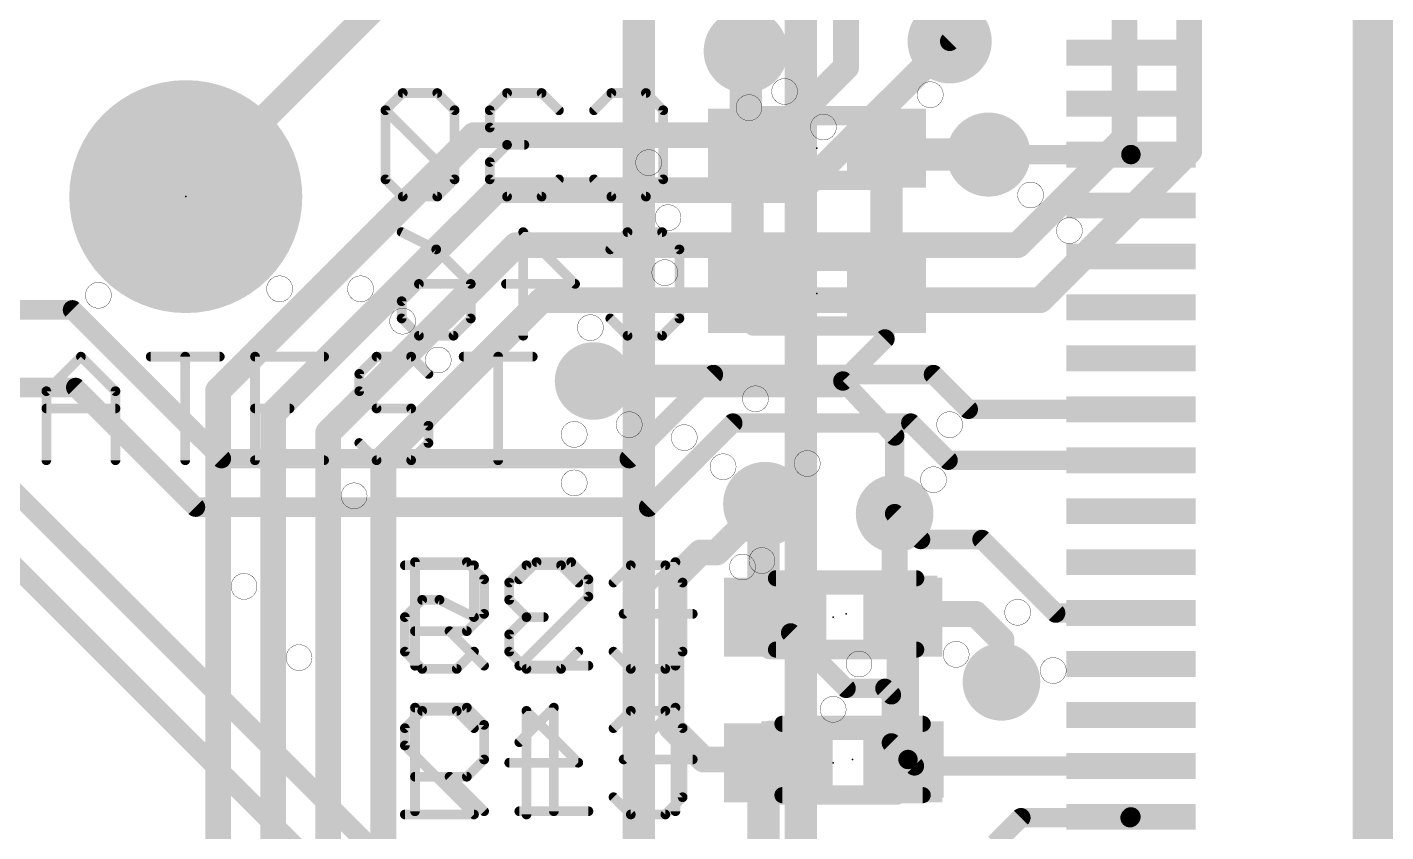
# Model space of a CAD drawing. Extents: x -18 to 144, y -21 to 125.
# Drawn here: x 40.92 to 51.58, y 65.88 to 72.2 of the extents above; entities that cross this region are included whole.
import ezdxf

# ---------------------------------------------------------------- set-up
doc = ezdxf.new("R2010")
doc.units = 0
for name, color, linetype in [('1', 251, 'CONTINUOUS'), ('114', 4, 'CONTINUOUS'), ('15', 251, 'CONTINUOUS'), ('16', 175, 'CONTINUOUS'), ('17', 1, 'CONTINUOUS'), ('18', 82, 'CONTINUOUS'), ('2', 82, 'CONTINUOUS'), ('21', 253, 'CONTINUOUS'), ('22', 251, 'CONTINUOUS'), ('23', 7, 'CONTINUOUS'), ('24', 7, 'CONTINUOUS'), ('25', 253, 'CONTINUOUS'), ('28', 251, 'CONTINUOUS')]:
    doc.layers.add(name, color=color, linetype=linetype)

# ---------------------------------------------------------------- blocks, each defined once
blk = doc.blocks.new('ROUNDP')
at = {"const_width": 0.5}
blk.add_lwpolyline([(0, -0.25, 1), (0, 0.25, 1), (0, -0.25)], format="xyb", dxfattribs=at)
blk = doc.blocks.new('RECT')
blk.add_solid([(-0.5, -0.5), (0.5, -0.5), (-0.5, 0.5), (0.5, 0.5)])
blk = doc.blocks.new('ROUNDV')
at = {"const_width": 0.5}
blk.add_lwpolyline([(0, -0.25, 1), (0, 0.25, 1), (0, -0.25)], format="xyb", dxfattribs=at)

msp = doc.modelspace()

# ---------------------------------------------------------------- linework, layer by layer
at = {"layer": '1'}
for points, const_width in [([(48.1584, 72.0852), (48.4632, 72.39)], 0.1524), ([(48.4632, 71.1962), (49.5806, 71.1962)], 0.1524), ([(49.5806, 71.1962), (49.5808, 71.196)], 0.1524), ([(41.275, 69.977), (38.8112, 69.977)], 0.1524), ([(42.4434, 68.8086), (41.275, 69.977)], 0.1524), ([(46.3042, 69.469), (45.6438, 68.8086)], 0.1524), ([(48.0314, 69.469), (46.3042, 69.469)], 0.1524), ([(48.3044, 69.196), (48.0314, 69.469)], 0.1524), ([(41.3004, 69.3674), (38.4048, 69.3674)], 0.1524), ([(42.2402, 68.4276), (41.3004, 69.3674)], 0.1524), ([(49.5808, 69.196), (48.3044, 69.196)], 0.1524), ([(46.4566, 69.088), (45.7962, 68.4276)], 0.1524), ([(47.8536, 69.088), (46.4566, 69.088)], 0.1524), ([(48.1456, 68.796), (47.8536, 69.088)], 0.1524), ([(45.6438, 68.8086), (42.4434, 68.8086)], 0.1524), ([(40.6146, 68.7578), (44.6278, 64.7446)], 0.1524), ([(49.5808, 68.796), (48.1456, 68.796)], 0.1524), ([(46.3296, 68.072), (46.7106, 68.453)], 0.2032), ([(45.7962, 68.4276), (42.2402, 68.4276)], 0.1524), ([(47.9298, 68.1736), (47.7266, 68.3768)], 0.1524), ([(48.4124, 68.1736), (47.9298, 68.1736)], 0.1524), ([(48.99, 67.596), (48.4124, 68.1736)], 0.1524), ([(40.64, 68.1482), (44.2468, 64.5414)], 0.1524), ([(45.974, 67.8434), (46.2026, 68.072)], 0.2032), ([(46.2026, 68.072), (46.3296, 68.072)], 0.2032), ([(45.974, 66.7004), (45.974, 67.8434)], 0.2032), ([(46.9106, 67.5894), (46.9106, 67.4402)], 0.1524), ([(47.7806, 67.5894), (48.3616, 67.5894)], 0.2032), ([(48.3616, 67.5894), (48.5648, 67.3862)], 0.2032), ([(49.5808, 67.596), (48.99, 67.596)], 0.1524), ([(46.9106, 67.4402), (47.3456, 67.0052)], 0.1524), ([(48.5648, 67.3862), (48.5648, 67.056)], 0.2032), ([(47.3456, 67.0052), (47.6504, 67.0052)], 0.1524), ([(47.6504, 67.0052), (47.7012, 66.9544)], 0.1524), ([(47.7012, 66.9544), (47.7012, 66.5766)], 0.1524), ([(46.228, 66.4464), (45.974, 66.7004)], 0.2032), ([(47.7012, 66.5766), (47.8314, 66.4464)], 0.1524), ([(46.9614, 66.4464), (46.228, 66.4464)], 0.2032), ([(47.8818, 66.396), (47.8314, 66.4464)], 0.1524), ([(49.5808, 66.396), (47.8818, 66.396)], 0.1524), ([(48.514, 65.786), (48.7172, 65.9892)], 0.1524), ([(48.7172, 65.9892), (49.574, 65.9892)], 0.1524), ([(49.574, 65.9892), (49.5808, 65.996)], 0.1524)]:
    msp.add_lwpolyline(points, dxfattribs=dict(at, const_width=const_width))
for points, const_width in [([(48.1315, 72.1121, 1), (48.1853, 72.0583)], 0.0762), ([(48.4632, 71.2343, 1), (48.4632, 71.1581)], 0.0762), ([(49.6075, 71.2231, 1), (49.5537, 71.1693)], 0.0762), ([(49.5539, 71.1691, 1), (49.6077, 71.2229)], 0.0762), ([(49.5806, 71.1581, 1), (49.5806, 71.2343)], 0.0762), ([(41.3019, 70.0039, 1), (41.2481, 69.9501)], 0.0762), ([(41.275, 69.9389, 1), (41.275, 70.0151)], 0.0762), ([(46.3042, 69.5071, 1), (46.3042, 69.4309)], 0.0762), ([(46.3311, 69.4421, 1), (46.2773, 69.4959)], 0.0762), ([(48.0583, 69.4959, 1), (48.0045, 69.4421)], 0.0762), ([(48.0314, 69.4309, 1), (48.0314, 69.5071)], 0.0762), ([(41.3273, 69.3943, 1), (41.2735, 69.3405)], 0.0762), ([(41.3004, 69.3293, 1), (41.3004, 69.4055)], 0.0762), ([(48.3044, 69.2341, 1), (48.3044, 69.1579)], 0.0762), ([(48.2775, 69.1691, 1), (48.3313, 69.2229)], 0.0762), ([(49.5808, 69.1579, 1), (49.5808, 69.2341)], 0.0762), ([(46.4566, 69.1261, 1), (46.4566, 69.0499)], 0.0762), ([(46.4835, 69.0611, 1), (46.4297, 69.1149)], 0.0762), ([(47.8805, 69.1149, 1), (47.8267, 69.0611)], 0.0762), ([(47.8536, 69.0499, 1), (47.8536, 69.1261)], 0.0762), ([(42.4434, 68.8467, 1), (42.4434, 68.7705)], 0.0762), ([(45.6438, 68.7705, 1), (45.6438, 68.8467)], 0.0762), ([(42.4165, 68.7817, 1), (42.4703, 68.8355)], 0.0762), ([(45.6169, 68.8355, 1), (45.6707, 68.7817)], 0.0762), ([(48.1456, 68.8341, 1), (48.1456, 68.7579)], 0.0762), ([(48.1187, 68.7691, 1), (48.1725, 68.8229)], 0.0762), ([(49.5808, 68.7579, 1), (49.5808, 68.8341)], 0.0762), ([(46.7465, 68.4171, 1), (46.6747, 68.4889)], 0.1016), ([(42.2402, 68.4657, 1), (42.2402, 68.3895)], 0.0762), ([(42.2133, 68.4007, 1), (42.2671, 68.4545)], 0.0762), ([(45.7693, 68.4545, 1), (45.8231, 68.4007)], 0.0762), ([(45.7962, 68.3895, 1), (45.7962, 68.4657)], 0.0762), ([(47.7535, 68.4037, 1), (47.6997, 68.3499)], 0.0762), ([(47.9298, 68.2117, 1), (47.9298, 68.1355)], 0.0762), ([(47.9029, 68.1467, 1), (47.9567, 68.2005)], 0.0762), ([(48.4393, 68.2005, 1), (48.3855, 68.1467)], 0.0762), ([(48.4124, 68.1355, 1), (48.4124, 68.2117)], 0.0762), ([(46.2026, 68.1228, 1), (46.2026, 68.0212)], 0.1016), ([(46.2385, 68.0361, 1), (46.1667, 68.1079)], 0.1016), ([(46.2937, 68.1079, 1), (46.3655, 68.0361)], 0.1016), ([(46.3296, 68.0212, 1), (46.3296, 68.1228)], 0.1016), ([(46.0248, 67.8434, 1), (45.9232, 67.8434)], 0.1016), ([(45.9381, 67.8793, 1), (46.0099, 67.8075)], 0.1016), ([(46.9487, 67.5894, 1), (46.8725, 67.5894)], 0.0762), ([(47.7806, 67.6402, 1), (47.7806, 67.5386)], 0.1016), ([(48.3975, 67.6253, 1), (48.3257, 67.5535)], 0.1016), ([(48.3616, 67.5386, 1), (48.3616, 67.6402)], 0.1016), ([(48.99, 67.6341, 1), (48.99, 67.5579)], 0.0762), ([(48.9631, 67.5691, 1), (49.0169, 67.6229)], 0.0762), ([(49.5808, 67.5579, 1), (49.5808, 67.6341)], 0.0762), ([(46.9375, 67.4671, 1), (46.8837, 67.4133)], 0.0762), ([(46.8725, 67.4402, 1), (46.9487, 67.4402)], 0.0762), ([(48.6156, 67.3862, 1), (48.514, 67.3862)], 0.1016), ([(48.5289, 67.3503, 1), (48.6007, 67.4221)], 0.1016), ([(47.3456, 67.0433, 1), (47.3456, 66.9671)], 0.0762), ([(47.3187, 66.9783, 1), (47.3725, 67.0321)], 0.0762), ([(47.6773, 67.0321, 1), (47.6235, 66.9783)], 0.0762), ([(47.6504, 66.9671, 1), (47.6504, 67.0433)], 0.0762), ([(48.514, 67.056, 1), (48.6156, 67.056)], 0.1016), ([(47.7393, 66.9544, 1), (47.6631, 66.9544)], 0.0762), ([(47.6743, 66.9275, 1), (47.7281, 66.9813)], 0.0762), ([(46.0099, 66.7363, 1), (45.9381, 66.6645)], 0.1016), ([(45.9232, 66.7004, 1), (46.0248, 66.7004)], 0.1016), ([(47.7281, 66.6035, 1), (47.6743, 66.5497)], 0.0762), ([(46.228, 66.4972, 1), (46.228, 66.3956)], 0.1016), ([(46.1921, 66.4105, 1), (46.2639, 66.4823)], 0.1016), ([(46.9614, 66.3956, 1), (46.9614, 66.4972)], 0.1016), ([(47.6631, 66.5766, 1), (47.7393, 66.5766)], 0.0762), ([(47.8583, 66.4733, 1), (47.8045, 66.4195)], 0.0762), ([(47.8045, 66.4195, 1), (47.8583, 66.4733)], 0.0762), ([(47.8818, 66.4341, 1), (47.8818, 66.3579)], 0.0762), ([(47.8549, 66.3691, 1), (47.9087, 66.4229)], 0.0762), ([(49.5808, 66.3579, 1), (49.5808, 66.4341)], 0.0762), ([(48.7172, 66.0273, 1), (48.7172, 65.9511)], 0.0762), ([(48.7441, 65.9623, 1), (48.6903, 66.0161)], 0.0762), ([(49.5471, 66.0161, 1), (49.6009, 65.9623)], 0.0762), ([(49.6077, 65.9691, 1), (49.5539, 66.0229)], 0.0762), ([(49.574, 65.9511, 1), (49.574, 66.0273)], 0.0762)]:
    msp.add_lwpolyline(points, format="xyb", dxfattribs=dict(at, const_width=const_width))
at = {"layer": '114', "const_width": 0.0025}
for points in [[(46.863, 71.5899, 1), (46.863, 71.7931, 1), (46.863, 71.5899)], [(48.006, 71.5645, 1), (48.006, 71.7677, 1), (48.006, 71.5645)], [(46.5836, 71.4629, 1), (46.5836, 71.6661, 1), (46.5836, 71.4629)], [(47.1678, 71.3105, 1), (47.1678, 71.5137, 1), (47.1678, 71.3105)], [(45.7962, 71.0311, 1), (45.7962, 71.2343, 1), (45.7962, 71.0311)], [(48.7934, 70.7771, 1), (48.7934, 70.9803, 1), (48.7934, 70.7771)], [(45.9486, 70.5993, 1), (45.9486, 70.8025, 1), (45.9486, 70.5993)], [(49.0982, 70.4977, 1), (49.0982, 70.7009, 1), (49.0982, 70.4977)], [(45.9232, 70.1675, 1), (45.9232, 70.3707, 1), (45.9232, 70.1675)], [(41.4782, 69.9897, 1), (41.4782, 70.1929, 1), (41.4782, 69.9897)], [(42.9006, 70.0405, 1), (42.9006, 70.2437, 1), (42.9006, 70.0405)], [(43.5356, 70.0405, 1), (43.5356, 70.2437, 1), (43.5356, 70.0405)], [(43.8658, 69.7865, 1), (43.8658, 69.9897, 1), (43.8658, 69.7865)], [(45.339, 69.7357, 1), (45.339, 69.9389, 1), (45.339, 69.7357)], [(44.1452, 69.4817, 1), (44.1452, 69.6849, 1), (44.1452, 69.4817)], [(46.6344, 69.1769, 1), (46.6344, 69.3801, 1), (46.6344, 69.1769)], [(45.212, 68.8975, 1), (45.212, 69.1007, 1), (45.212, 68.8975)], [(45.6438, 68.9737, 1), (45.6438, 69.1769, 1), (45.6438, 68.9737)], [(48.1584, 68.9737, 1), (48.1584, 69.1769, 1), (48.1584, 68.9737)], [(46.0756, 68.8721, 1), (46.0756, 69.0753, 1), (46.0756, 68.8721)], [(46.3804, 68.6435, 1), (46.3804, 68.8467, 1), (46.3804, 68.6435)], [(47.0408, 68.6689, 1), (47.0408, 68.8721, 1), (47.0408, 68.6689)], [(45.212, 68.5165, 1), (45.212, 68.7197, 1), (45.212, 68.5165)], [(48.0314, 68.5419, 1), (48.0314, 68.7451, 1), (48.0314, 68.5419)], [(43.4848, 68.4149, 1), (43.4848, 68.6181, 1), (43.4848, 68.4149)], [(46.5328, 67.8561, 1), (46.5328, 68.0593, 1), (46.5328, 67.8561)], [(46.6852, 67.9069, 1), (46.6852, 68.1101, 1), (46.6852, 67.9069)], [(42.6212, 67.7037, 1), (42.6212, 67.9069, 1), (42.6212, 67.7037)], [(48.6918, 67.5005, 1), (48.6918, 67.7037, 1), (48.6918, 67.5005)], [(43.053, 67.1449, 1), (43.053, 67.3481, 1), (43.053, 67.1449)], [(47.4472, 67.0941, 1), (47.4472, 67.2973, 1), (47.4472, 67.0941)], [(48.2092, 67.1703, 1), (48.2092, 67.3735, 1), (48.2092, 67.1703)], [(48.9712, 67.0433, 1), (48.9712, 67.2465, 1), (48.9712, 67.0433)], [(47.244, 66.7385, 1), (47.244, 66.9417, 1), (47.244, 66.7385)]]:
    msp.add_lwpolyline(points, format="xyb", dxfattribs=at)
at = {"layer": '15', "const_width": 0.254}
for points in [[(45.72, 78.994), (45.72, 59.69)], [(46.99, 60.96), (46.99, 76.962)]]:
    msp.add_lwpolyline(points, dxfattribs=at)
at = {"layer": '16'}
for points, const_width in [([(46.5582, 71.3867), (46.5582, 72.009)], 0.254), ([(46.5709, 71.247), (46.5582, 71.3867)], 0.254), ([(46.5709, 70.104), (46.5709, 71.247)], 0.254), ([(47.6631, 71.247), (47.6631, 71.2089)], 0.254), ([(47.6631, 71.247), (47.6631, 70.104)], 0.254), ([(47.6631, 71.2089), (47.7012, 71.1962)], 0.254), ([(47.7012, 71.1962), (48.4632, 71.1962)], 0.254), ([(47.6631, 70.104), (47.6504, 70.104)], 0.254), ([(47.6504, 70.104), (47.6504, 69.7484)], 0.1524), ([(47.6504, 69.7484), (47.3202, 69.4182)], 0.1524), ([(47.3202, 69.4182), (45.3644, 69.4182)], 0.254), ([(47.7266, 68.9864), (47.3202, 69.4182)], 0.1524), ([(47.7266, 68.3768), (47.7266, 68.9864)], 0.1524), ([(46.6979, 68.4403), (46.7106, 68.453)], 0.254), ([(46.6979, 67.564), (46.6979, 68.4403)], 0.254), ([(47.7266, 67.5767), (47.7266, 68.3768)], 0.2032), ([(47.7901, 67.564), (47.7266, 67.5767)], 0.2032), ([(47.7901, 66.421), (47.7901, 67.564)], 0.254), ([(46.6979, 66.421), (46.6979, 64.77)], 0.254), ([(46.6979, 66.421), (46.6979, 63.627)], 0.254)]:
    msp.add_lwpolyline(points, dxfattribs=dict(at, const_width=const_width))
for points, const_width in [([(46.6217, 72.009, 1), (46.4947, 72.009)], 0.127), ([(46.6214, 71.3924, 1), (46.495, 71.381)], 0.127), ([(46.4947, 71.3867, 1), (46.6217, 71.3867)], 0.127), ([(46.6344, 71.247, 1), (46.5074, 71.247)], 0.127), ([(47.7266, 71.247, 1), (47.5996, 71.247)], 0.127), ([(47.7266, 71.247, 1), (47.5996, 71.247)], 0.127), ([(47.6832, 71.2691, 1), (47.643, 71.1487)], 0.127), ([(46.5077, 71.2413, 1), (46.6341, 71.2527)], 0.127), ([(47.5996, 71.2089, 1), (47.7266, 71.2089)], 0.127), ([(47.7012, 71.2597, 1), (47.7012, 71.1327)], 0.127), ([(47.6811, 71.136, 1), (47.7213, 71.2564)], 0.127), ([(48.4632, 71.1327, 1), (48.4632, 71.2597)], 0.127), ([(46.5074, 70.104, 1), (46.6344, 70.104)], 0.127), ([(47.6504, 70.1675, 1), (47.6504, 70.0405)], 0.127), ([(47.5996, 70.104, 1), (47.7266, 70.104)], 0.127), ([(47.6885, 70.104, 1), (47.6123, 70.104)], 0.0762), ([(47.6631, 70.0405, 1), (47.6631, 70.1675)], 0.127), ([(47.6123, 69.7484, 1), (47.6885, 69.7484)], 0.0762), ([(47.6773, 69.7215, 1), (47.6235, 69.7753)], 0.0762), ([(45.3644, 69.4817, 1), (45.3644, 69.3547)], 0.127), ([(47.3202, 69.3547, 1), (47.3202, 69.4817)], 0.127), ([(47.3479, 69.4443, 1), (47.2925, 69.3921)], 0.0762), ([(47.2933, 69.4451, 1), (47.3471, 69.3913)], 0.0762), ([(47.7647, 68.9864, 1), (47.6885, 68.9864)], 0.0762), ([(47.6989, 68.9603, 1), (47.7543, 69.0125)], 0.0762), ([(46.7614, 68.4403, 1), (46.6344, 68.4403)], 0.127), ([(46.7555, 68.4081, 1), (46.6657, 68.4979)], 0.127), ([(46.653, 68.4852, 1), (46.7428, 68.3954)], 0.127), ([(47.7774, 68.3768, 1), (47.6758, 68.3768)], 0.1016), ([(47.6885, 68.3768, 1), (47.7647, 68.3768)], 0.0762), ([(46.6344, 67.564, 1), (46.7614, 67.564)], 0.127), ([(47.7366, 67.6265, 1), (47.7166, 67.5269)], 0.1016), ([(47.6758, 67.5767, 1), (47.7774, 67.5767)], 0.1016), ([(47.8536, 67.564, 1), (47.7266, 67.564)], 0.127), ([(47.7801, 67.5142, 1), (47.8001, 67.6138)], 0.1016), ([(46.7614, 66.421, 1), (46.6344, 66.421)], 0.127), ([(46.7614, 66.421, 1), (46.6344, 66.421)], 0.127), ([(47.7266, 66.421, 1), (47.8536, 66.421)], 0.127)]:
    msp.add_lwpolyline(points, format="xyb", dxfattribs=dict(at, const_width=const_width))
at = {"layer": '2', "const_width": 0.2032}
for points in [[(49.53, 71.3232), (49.53, 74.5744)], [(50.038, 71.2216), (50.038, 74.3712)], [(42.164, 70.866), (43.942, 72.644)], [(47.3456, 71.882), (47.3456, 72.6694)], [(48.1584, 72.0852), (46.99, 70.9168)], [(46.8122, 71.3486), (47.3456, 71.882)], [(42.418, 69.342), (44.4246, 71.3486)], [(44.4246, 71.3486), (46.8122, 71.3486)], [(48.6918, 70.485), (49.53, 71.3232)], [(48.8696, 70.0532), (50.038, 71.2216)], [(42.8498, 69.1642), (44.6024, 70.9168)], [(44.6024, 70.9168), (46.99, 70.9168)], [(43.2816, 69.0118), (44.7548, 70.485)], [(44.7548, 70.485), (48.6918, 70.485)], [(43.7134, 68.8086), (44.958, 70.0532)], [(44.958, 70.0532), (48.8696, 70.0532)], [(42.418, 58.42), (42.418, 69.342)], [(42.8498, 58.1914), (42.8498, 69.1642)], [(43.2816, 57.9374), (43.2816, 69.0118)], [(43.7134, 68.8086), (43.7134, 57.658)]]:
    msp.add_lwpolyline(points, dxfattribs=at)
at = {"layer": '2', "const_width": 0.1016}
for points in [[(48.1943, 72.0493, 1), (48.1225, 72.1211)], [(47.3815, 71.8461, 1), (47.3097, 71.9179)], [(47.2948, 71.882, 1), (47.3964, 71.882)], [(44.4246, 71.3994, 1), (44.4246, 71.2978)], [(44.4605, 71.3127, 1), (44.3887, 71.3845)], [(46.7763, 71.3845, 1), (46.8481, 71.3127)], [(46.8122, 71.2978, 1), (46.8122, 71.3994)], [(49.4792, 71.3232, 1), (49.5808, 71.3232)], [(49.5659, 71.2873, 1), (49.4941, 71.3591)], [(49.9872, 71.2216, 1), (50.0888, 71.2216)], [(50.0739, 71.1857, 1), (50.0021, 71.2575)], [(44.6024, 70.9676, 1), (44.6024, 70.866)], [(44.6383, 70.8809, 1), (44.5665, 70.9527)], [(46.99, 70.866, 1), (46.99, 70.9676)], [(42.1281, 70.9019, 1), (42.1999, 70.8301)], [(46.9541, 70.9527, 1), (47.0259, 70.8809)], [(44.7548, 70.5358, 1), (44.7548, 70.4342)], [(44.7907, 70.4491, 1), (44.7189, 70.5209)], [(48.6918, 70.4342, 1), (48.6918, 70.5358)], [(48.6559, 70.5209, 1), (48.7277, 70.4491)], [(44.958, 70.104, 1), (44.958, 70.0024)], [(44.9939, 70.0173, 1), (44.9221, 70.0891)], [(48.8696, 70.0024, 1), (48.8696, 70.104)], [(48.8337, 70.0891, 1), (48.9055, 70.0173)], [(42.4688, 69.342, 1), (42.3672, 69.342)], [(42.3821, 69.3779, 1), (42.4539, 69.3061)], [(42.9006, 69.1642, 1), (42.799, 69.1642)], [(42.8139, 69.2001, 1), (42.8857, 69.1283)], [(43.3324, 69.0118, 1), (43.2308, 69.0118)], [(43.2457, 69.0477, 1), (43.3175, 68.9759)], [(43.7642, 68.8086, 1), (43.6626, 68.8086)], [(43.6775, 68.8445, 1), (43.7493, 68.7727)]]:
    msp.add_lwpolyline(points, format="xyb", dxfattribs=at)
at = {"layer": '21'}
for points, const_width in [([(41.0701, 69.3382), (41.3412, 69.6094)], 0.0762), ([(41.3412, 69.6094), (41.6124, 69.3382)], 0.0762), ([(41.8886, 69.6094), (42.431, 69.6094)], 0.0762), ([(42.1598, 68.7959), (42.1598, 69.6094)], 0.0762), ([(43.2495, 69.6094), (42.7072, 69.6094)], 0.0762), ([(42.7072, 69.6094), (42.7072, 68.7959)], 0.0762), ([(43.6614, 69.6094), (43.5258, 69.4738)], 0.0762), ([(43.9325, 69.6094), (43.6614, 69.6094)], 0.0762), ([(44.0681, 69.4738), (43.9325, 69.6094)], 0.0762), ([(44.3444, 69.6094), (44.8867, 69.6094)], 0.0762), ([(44.6155, 68.7959), (44.6155, 69.6094)], 0.0762), ([(43.5258, 69.4738), (43.5258, 69.3382)], 0.0762), ([(41.0701, 68.7959), (41.0701, 69.3382)], 0.0762), ([(41.6124, 69.3382), (41.6124, 68.7959)], 0.0762), ([(43.5258, 69.3382), (43.6614, 69.2026)], 0.0762), ([(41.0701, 69.2026), (41.6124, 69.2026)], 0.0762), ([(42.7072, 69.2026), (42.9784, 69.2026)], 0.0762), ([(43.6614, 69.2026), (43.9325, 69.2026)], 0.0762), ([(43.9325, 69.2026), (44.0681, 69.0671)], 0.0762), ([(44.0681, 69.0671), (44.0681, 68.9315)], 0.0762), ([(43.6614, 68.7959), (43.5258, 68.9315)], 0.0762), ([(44.0681, 68.9315), (43.9325, 68.7959)], 0.0762), ([(42.7072, 68.7959), (43.2495, 68.7959)], 0.0762), ([(43.9325, 68.7959), (43.6614, 68.7959)], 0.0762), ([(46.7956, 67.8694), (47.8956, 67.8694)], 0.127), ([(46.7956, 67.3094), (47.8956, 67.3094)], 0.127), ([(46.8464, 66.7264), (47.9464, 66.7264)], 0.127), ([(46.8464, 66.1664), (47.9464, 66.1664)], 0.127)]:
    msp.add_lwpolyline(points, dxfattribs=dict(at, const_width=const_width))
for points, const_width in [([(41.3547, 69.6229, 1), (41.3277, 69.5959)], 0.0381), ([(41.3547, 69.5959, 1), (41.3277, 69.6229)], 0.0381), ([(41.8886, 69.6284, 1), (41.8886, 69.5903)], 0.0381), ([(42.1788, 69.6094, 1), (42.1407, 69.6094)], 0.0381), ([(42.431, 69.5903, 1), (42.431, 69.6284)], 0.0381), ([(42.7072, 69.6284, 1), (42.7072, 69.5903)], 0.0381), ([(42.7263, 69.6094, 1), (42.6882, 69.6094)], 0.0381), ([(43.2495, 69.5903, 1), (43.2495, 69.6284)], 0.0381), ([(43.6614, 69.6284, 1), (43.6614, 69.5903)], 0.0381), ([(43.6748, 69.5959, 1), (43.6479, 69.6229)], 0.0381), ([(43.946, 69.6229, 1), (43.9191, 69.5959)], 0.0381), ([(43.9325, 69.5903, 1), (43.9325, 69.6284)], 0.0381), ([(44.3444, 69.6284, 1), (44.3444, 69.5903)], 0.0381), ([(44.6346, 69.6094, 1), (44.5965, 69.6094)], 0.0381), ([(44.8867, 69.5903, 1), (44.8867, 69.6284)], 0.0381), ([(43.5448, 69.4738, 1), (43.5067, 69.4738)], 0.0381), ([(43.5123, 69.4873, 1), (43.5393, 69.4603)], 0.0381), ([(44.0546, 69.4603, 1), (44.0816, 69.4873)], 0.0381), ([(41.0891, 69.3382, 1), (41.051, 69.3382)], 0.0381), ([(41.0566, 69.3517, 1), (41.0835, 69.3248)], 0.0381), ([(41.6314, 69.3382, 1), (41.5933, 69.3382)], 0.0381), ([(41.5989, 69.3248, 1), (41.6259, 69.3517)], 0.0381), ([(43.5393, 69.3517, 1), (43.5123, 69.3248)], 0.0381), ([(43.5067, 69.3382, 1), (43.5448, 69.3382)], 0.0381), ([(41.0701, 69.2217, 1), (41.0701, 69.1836)], 0.0381), ([(41.6124, 69.1836, 1), (41.6124, 69.2217)], 0.0381), ([(42.7072, 69.2217, 1), (42.7072, 69.1836)], 0.0381), ([(42.9784, 69.1836, 1), (42.9784, 69.2217)], 0.0381), ([(43.6614, 69.2217, 1), (43.6614, 69.1836)], 0.0381), ([(43.6479, 69.1892, 1), (43.6748, 69.2161)], 0.0381), ([(43.946, 69.2161, 1), (43.9191, 69.1892)], 0.0381), ([(43.9325, 69.1836, 1), (43.9325, 69.2217)], 0.0381), ([(44.0872, 69.0671, 1), (44.0491, 69.0671)], 0.0381), ([(44.0546, 69.0536, 1), (44.0816, 69.0805)], 0.0381), ([(43.5393, 68.945, 1), (43.5123, 68.918)], 0.0381), ([(44.0491, 68.9315, 1), (44.0872, 68.9315)], 0.0381), ([(44.0816, 68.918, 1), (44.0546, 68.945)], 0.0381), ([(41.051, 68.7959, 1), (41.0891, 68.7959)], 0.0381), ([(41.5933, 68.7959, 1), (41.6314, 68.7959)], 0.0381), ([(42.1407, 68.7959, 1), (42.1788, 68.7959)], 0.0381), ([(42.7072, 68.8149, 1), (42.7072, 68.7769)], 0.0381), ([(42.6882, 68.7959, 1), (42.7263, 68.7959)], 0.0381), ([(43.2495, 68.7769, 1), (43.2495, 68.8149)], 0.0381), ([(43.6614, 68.8149, 1), (43.6614, 68.7769)], 0.0381), ([(43.6479, 68.7824, 1), (43.6748, 68.8094)], 0.0381), ([(43.9191, 68.8094, 1), (43.946, 68.7824)], 0.0381), ([(43.9325, 68.7769, 1), (43.9325, 68.8149)], 0.0381), ([(44.5965, 68.7959, 1), (44.6346, 68.7959)], 0.0381), ([(46.7956, 67.9012, 1), (46.7956, 67.8376)], 0.0635), ([(47.8956, 67.8376, 1), (47.8956, 67.9012)], 0.0635), ([(46.7956, 67.3411, 1), (46.7956, 67.2776)], 0.0635), ([(47.8956, 67.2776, 1), (47.8956, 67.3411)], 0.0635), ([(46.8464, 66.7582, 1), (46.8464, 66.6946)], 0.0635), ([(47.9464, 66.6946, 1), (47.9464, 66.7582)], 0.0635), ([(46.8464, 66.1982, 1), (46.8464, 66.1347)], 0.0635), ([(47.9464, 66.1347, 1), (47.9464, 66.1982)], 0.0635)]:
    msp.add_lwpolyline(points, format="xyb", dxfattribs=dict(at, const_width=const_width))
at = {"layer": '22', "const_width": 0.1524}
for points in [[(46.617, 71.501), (47.617, 71.501)], [(47.617, 70.993), (46.617, 70.993)], [(46.617, 70.358), (47.617, 70.358)], [(47.617, 69.85), (46.617, 69.85)], [(46.744, 67.818), (47.744, 67.818)], [(47.744, 67.31), (46.744, 67.31)], [(46.744, 66.675), (47.744, 66.675)], [(47.744, 66.167), (46.744, 66.167)]]:
    msp.add_lwpolyline(points, dxfattribs=at)
at = {"layer": '22', "const_width": 0.0762}
for points in [[(46.617, 71.5391, 1), (46.617, 71.4629)], [(47.617, 71.4629, 1), (47.617, 71.5391)], [(46.617, 71.0311, 1), (46.617, 70.9549)], [(47.617, 70.9549, 1), (47.617, 71.0311)], [(46.617, 70.3961, 1), (46.617, 70.3199)], [(47.617, 70.3199, 1), (47.617, 70.3961)], [(46.617, 69.8881, 1), (46.617, 69.8119)], [(47.617, 69.8119, 1), (47.617, 69.8881)], [(46.744, 67.8561, 1), (46.744, 67.7799)], [(47.744, 67.7799, 1), (47.744, 67.8561)], [(46.744, 67.3481, 1), (46.744, 67.2719)], [(47.744, 67.2719, 1), (47.744, 67.3481)], [(46.744, 66.7131, 1), (46.744, 66.6369)], [(47.744, 66.6369, 1), (47.744, 66.7131)], [(46.744, 66.2051, 1), (46.744, 66.1289)], [(47.744, 66.1289, 1), (47.744, 66.2051)]]:
    msp.add_lwpolyline(points, format="xyb", dxfattribs=at)
at = {"layer": '23'}
for p in [(42.164, 70.866), (47.3456, 67.5894), (47.3964, 66.4464)]:
    msp.add_point(p, dxfattribs=at)
at = {"layer": '24'}
for p in [(47.117, 71.247), (47.117, 70.104), (47.244, 67.564), (47.244, 66.421)]:
    msp.add_point(p, dxfattribs=at)
at = {"layer": '25', "const_width": 0.0381}
for points in [[(43.9818, 67.9965, 1), (43.9437, 67.9965)], [(43.9628, 68.0155, 1), (43.9628, 67.9774)], [(44.383, 68.01, 1), (44.356, 67.983)], [(44.3695, 67.9774, 1), (44.3695, 68.0155)], [(44.9169, 68.0155, 1), (44.9169, 67.9774)], [(44.9304, 67.983, 1), (44.9035, 68.01)], [(45.2016, 68.01, 1), (45.1746, 67.983)], [(45.1881, 67.9774, 1), (45.1881, 68.0155)], [(46.0257, 67.9965, 1), (45.9876, 67.9965)], [(46.0201, 67.983, 1), (45.9932, 68.01)], [(44.5241, 67.8609, 1), (44.486, 67.8609)], [(44.4916, 67.8474, 1), (44.5186, 67.8744)], [(44.7679, 67.8744, 1), (44.7948, 67.8474)], [(45.3427, 67.8609, 1), (45.3046, 67.8609)], [(45.3102, 67.8474, 1), (45.3371, 67.8744)], [(45.3046, 67.7253, 1), (45.3427, 67.7253)], [(45.3371, 67.7119, 1), (45.3102, 67.7388)], [(44.486, 67.5897, 1), (44.5241, 67.5897)], [(44.5186, 67.5763, 1), (44.4916, 67.6032)], [(45.5999, 67.6088, 1), (45.5999, 67.5707)], [(45.5864, 67.6032, 1), (45.6134, 67.5763)], [(46.1422, 67.5707, 1), (46.1422, 67.6088)], [(43.9628, 67.4732, 1), (43.9628, 67.4351)], [(44.2474, 67.4676, 1), (44.2205, 67.4407)], [(44.3695, 67.4351, 1), (44.3695, 67.4732)], [(44.356, 67.4676, 1), (44.383, 67.4407)], [(43.9437, 67.183, 1), (43.9818, 67.183)], [(44.4916, 67.1695, 1), (44.5186, 67.1965)], [(44.7679, 67.1965, 1), (44.7948, 67.1695)], [(44.7813, 67.202, 1), (44.7813, 67.164)], [(45.3237, 67.164, 1), (45.3237, 67.202)], [(45.9876, 67.183, 1), (46.0257, 67.183)], [(43.9818, 66.8535, 1), (43.9437, 66.8535)], [(43.9628, 66.8725, 1), (43.9628, 66.8344)], [(44.383, 66.867, 1), (44.356, 66.84)], [(44.3695, 66.8344, 1), (44.3695, 66.8725)], [(45.0716, 66.8535, 1), (45.0335, 66.8535)], [(45.066, 66.84, 1), (45.039, 66.867)], [(46.0257, 66.8535, 1), (45.9876, 66.8535)], [(46.0201, 66.84, 1), (45.9932, 66.867)], [(44.5241, 66.7179, 1), (44.486, 66.7179)], [(44.4916, 66.7044, 1), (44.5186, 66.7314)], [(44.7679, 66.5958, 1), (44.7948, 66.5689)], [(44.486, 66.4467, 1), (44.5241, 66.4467)], [(44.5186, 66.4333, 1), (44.4916, 66.4602)], [(45.5999, 66.4658, 1), (45.5999, 66.4277)], [(45.5864, 66.4602, 1), (45.6134, 66.4333)], [(46.1422, 66.4277, 1), (46.1422, 66.4658)], [(43.9628, 66.3302, 1), (43.9628, 66.2921)], [(44.2474, 66.3246, 1), (44.2205, 66.2977)], [(44.356, 66.3246, 1), (44.383, 66.2977)], [(44.3695, 66.2921, 1), (44.3695, 66.3302)], [(43.9437, 66.04, 1), (43.9818, 66.04)], [(44.4916, 66.0265, 1), (44.5186, 66.0535)], [(44.7813, 66.059, 1), (44.7813, 66.021)], [(45.0335, 66.04, 1), (45.0716, 66.04)], [(45.3237, 66.021, 1), (45.3237, 66.059)], [(45.9876, 66.04, 1), (46.0257, 66.04)]]:
    msp.add_lwpolyline(points, format="xyb", dxfattribs=at)
at = {"layer": '25', "const_width": 0.0762}
for points in [[(43.9628, 67.183), (43.9628, 67.9965)], [(43.9628, 67.9965), (44.3695, 67.9965)], [(44.3695, 67.9965), (44.5051, 67.8609)], [(44.9169, 67.9965), (44.7813, 67.8609)], [(45.1881, 67.9965), (44.9169, 67.9965)], [(45.3237, 67.8609), (45.1881, 67.9965)], [(46.0067, 67.9965), (45.5999, 67.5897)], [(46.0067, 67.183), (46.0067, 67.9965)], [(44.5051, 67.8609), (44.5051, 67.5897)], [(45.3237, 67.7253), (45.3237, 67.8609)], [(44.7813, 67.183), (45.3237, 67.7253)], [(44.5051, 67.5897), (44.3695, 67.4542)], [(45.5999, 67.5897), (46.1422, 67.5897)], [(44.3695, 67.4542), (43.9628, 67.4542)], [(44.2339, 67.4542), (44.5051, 67.183)], [(45.3237, 67.183), (44.7813, 67.183)], [(43.9628, 66.04), (43.9628, 66.8535)], [(43.9628, 66.8535), (44.3695, 66.8535)], [(44.3695, 66.8535), (44.5051, 66.7179)], [(44.7813, 66.5823), (45.0525, 66.8535)], [(45.0525, 66.8535), (45.0525, 66.04)], [(46.0067, 66.8535), (45.5999, 66.4467)], [(46.0067, 66.04), (46.0067, 66.8535)], [(44.5051, 66.7179), (44.5051, 66.4467)], [(44.5051, 66.4467), (44.3695, 66.3112)], [(45.5999, 66.4467), (46.1422, 66.4467)], [(44.3695, 66.3112), (43.9628, 66.3112)], [(44.2339, 66.3112), (44.5051, 66.04)], [(44.7813, 66.04), (45.3237, 66.04)]]:
    msp.add_lwpolyline(points, dxfattribs=at)
at = {"layer": '28', "const_width": 0.0762}
for points in [[(43.8666, 71.6795), (43.731, 71.5439)], [(44.1378, 71.6795), (43.8666, 71.6795)], [(44.2733, 71.5439), (44.1378, 71.6795)], [(44.6852, 71.6795), (44.5496, 71.5439)], [(44.9563, 71.6795), (44.6852, 71.6795)], [(45.0919, 71.5439), (44.9563, 71.6795)], [(45.3682, 71.5439), (45.5038, 71.6795)], [(45.5038, 71.6795), (45.7749, 71.6795)], [(45.7749, 71.6795), (45.9105, 71.5439)], [(43.731, 71.5439), (43.731, 71.0016)], [(44.2733, 71.0016), (43.731, 71.5439)], [(44.2733, 71.0016), (44.2733, 71.5439)], [(44.5496, 71.5439), (44.5496, 71.4083)], [(45.9105, 71.5439), (45.9105, 71.0016)], [(44.5496, 71.4083), (44.6852, 71.2727)], [(44.6852, 71.2727), (44.5496, 71.1372)], [(44.6852, 71.2727), (44.8208, 71.2727)], [(44.5496, 71.1372), (44.5496, 71.0016)], [(43.731, 71.0016), (43.8666, 70.866)], [(44.1378, 70.866), (44.2733, 71.0016)], [(44.5496, 71.0016), (44.6852, 70.866)], [(44.9563, 70.866), (45.0919, 71.0016)], [(45.5038, 70.866), (45.3682, 71.0016)], [(45.9105, 71.0016), (45.7749, 70.866)], [(43.8666, 70.866), (44.1378, 70.866)], [(44.6852, 70.866), (44.9563, 70.866)], [(45.7749, 70.866), (45.5038, 70.866)], [(43.858, 70.5873), (44.1292, 70.4517)], [(44.8122, 69.7738), (44.8122, 70.5873)], [(44.8122, 70.5873), (45.2189, 70.1805)], [(45.4952, 70.4517), (45.6308, 70.5873)], [(45.6308, 70.5873), (45.9019, 70.5873)], [(45.9019, 70.5873), (46.0375, 70.4517)], [(44.1292, 70.4517), (44.4003, 70.1805)], [(46.0375, 70.4517), (46.0375, 69.9094)], [(43.858, 70.045), (43.9936, 70.1805)], [(43.9936, 70.1805), (44.4003, 70.1805)], [(44.4003, 70.1805), (44.4003, 69.9094)], [(45.2189, 70.1805), (44.6766, 70.1805)], [(43.858, 69.9094), (43.858, 70.045)], [(43.9936, 69.7738), (43.858, 69.9094)], [(44.4003, 69.9094), (44.2648, 69.7738)], [(45.6308, 69.7738), (45.4952, 69.9094)], [(46.0375, 69.9094), (45.9019, 69.7738)], [(44.2648, 69.7738), (43.9936, 69.7738)], [(45.9019, 69.7738), (45.6308, 69.7738)], [(43.8834, 67.9711), (44.4257, 67.9711)], [(44.4257, 67.9711), (44.4257, 67.5643)], [(44.8376, 67.9711), (44.702, 67.8355)], [(45.1087, 67.9711), (44.8376, 67.9711)], [(45.2443, 67.8355), (45.1087, 67.9711)], [(45.5206, 67.8355), (45.6562, 67.9711)], [(45.6562, 67.9711), (45.9273, 67.9711)], [(45.9273, 67.9711), (46.0629, 67.8355)], [(44.702, 67.8355), (44.702, 67.6999)], [(46.0629, 67.8355), (46.0629, 67.2932)], [(44.019, 67.6999), (43.8834, 67.5643)], [(44.1546, 67.6999), (44.019, 67.6999)], [(44.4257, 67.5643), (44.1546, 67.6999)], [(44.702, 67.6999), (44.8376, 67.5643)], [(43.8834, 67.5643), (43.8834, 67.2932)], [(44.8376, 67.5643), (44.702, 67.4288)], [(44.8376, 67.5643), (44.9732, 67.5643)], [(44.702, 67.4288), (44.702, 67.2932)], [(43.8834, 67.2932), (44.019, 67.1576)], [(44.2902, 67.1576), (44.4257, 67.2932)], [(44.702, 67.2932), (44.8376, 67.1576)], [(45.1087, 67.1576), (45.2443, 67.2932)], [(45.6562, 67.1576), (45.5206, 67.2932)], [(46.0629, 67.2932), (45.9273, 67.1576)], [(44.019, 67.1576), (44.2902, 67.1576)], [(44.8376, 67.1576), (45.1087, 67.1576)], [(45.9273, 67.1576), (45.6562, 67.1576)], [(43.8834, 66.6925), (44.019, 66.8281)], [(44.019, 66.8281), (44.2902, 66.8281)], [(44.2902, 66.8281), (44.4257, 66.6925)], [(44.8376, 66.0146), (44.8376, 66.8281)], [(44.8376, 66.8281), (45.2443, 66.4213)], [(45.5206, 66.6925), (45.6562, 66.8281)], [(45.6562, 66.8281), (45.9273, 66.8281)], [(45.9273, 66.8281), (46.0629, 66.6925)], [(43.8834, 66.5569), (43.8834, 66.6925)], [(46.0629, 66.6925), (46.0629, 66.1502)], [(44.4257, 66.0146), (43.8834, 66.5569)], [(45.2443, 66.4213), (44.702, 66.4213)], [(45.6562, 66.0146), (45.5206, 66.1502)], [(46.0629, 66.1502), (45.9273, 66.0146)], [(43.8834, 66.0146), (44.4257, 66.0146)], [(45.9273, 66.0146), (45.6562, 66.0146)]]:
    msp.add_lwpolyline(points, dxfattribs=at)
at = {"layer": '28', "const_width": 0.0381}
for points in [[(43.8666, 71.6985, 1), (43.8666, 71.6604)], [(43.8801, 71.666, 1), (43.8531, 71.693)], [(44.1512, 71.693, 1), (44.1243, 71.666)], [(44.1378, 71.6604, 1), (44.1378, 71.6985)], [(44.6852, 71.6985, 1), (44.6852, 71.6604)], [(44.6986, 71.666, 1), (44.6717, 71.693)], [(44.9698, 71.693, 1), (44.9429, 71.666)], [(44.9563, 71.6604, 1), (44.9563, 71.6985)], [(45.5038, 71.6985, 1), (45.5038, 71.6604)], [(45.5172, 71.666, 1), (45.4903, 71.693)], [(45.7884, 71.693, 1), (45.7614, 71.666)], [(45.7749, 71.6604, 1), (45.7749, 71.6985)], [(43.7445, 71.5574, 1), (43.7175, 71.5304)], [(43.7175, 71.5574, 1), (43.7445, 71.5304)], [(43.7501, 71.5439, 1), (43.712, 71.5439)], [(44.2924, 71.5439, 1), (44.2543, 71.5439)], [(44.2599, 71.5304, 1), (44.2868, 71.5574)], [(44.5686, 71.5439, 1), (44.5305, 71.5439)], [(44.5361, 71.5574, 1), (44.5631, 71.5304)], [(45.0785, 71.5304, 1), (45.1054, 71.5574)], [(45.3547, 71.5574, 1), (45.3816, 71.5304)], [(45.9295, 71.5439, 1), (45.8914, 71.5439)], [(45.897, 71.5304, 1), (45.924, 71.5574)], [(44.5631, 71.4218, 1), (44.5361, 71.3949)], [(44.5305, 71.4083, 1), (44.5686, 71.4083)], [(44.6852, 71.2918, 1), (44.6852, 71.2537)], [(44.6986, 71.2593, 1), (44.6717, 71.2862)], [(44.6717, 71.2593, 1), (44.6986, 71.2862)], [(44.8208, 71.2537, 1), (44.8208, 71.2918)], [(44.5686, 71.1372, 1), (44.5305, 71.1372)], [(44.5361, 71.1506, 1), (44.5631, 71.1237)], [(43.7445, 71.0151, 1), (43.7175, 70.9881)], [(43.712, 71.0016, 1), (43.7501, 71.0016)], [(44.2543, 71.0016, 1), (44.2924, 71.0016)], [(44.2599, 70.9881, 1), (44.2868, 71.0151)], [(44.2868, 70.9881, 1), (44.2599, 71.0151)], [(44.5631, 71.0151, 1), (44.5361, 70.9881)], [(44.5305, 71.0016, 1), (44.5686, 71.0016)], [(45.1054, 70.9881, 1), (45.0785, 71.0151)], [(45.3816, 71.0151, 1), (45.3547, 70.9881)], [(45.8914, 71.0016, 1), (45.9295, 71.0016)], [(45.924, 70.9881, 1), (45.897, 71.0151)], [(43.8666, 70.885, 1), (43.8666, 70.847)], [(44.1378, 70.847, 1), (44.1378, 70.885)], [(44.6852, 70.885, 1), (44.6852, 70.847)], [(44.9563, 70.847, 1), (44.9563, 70.885)], [(45.5038, 70.885, 1), (45.5038, 70.847)], [(45.7749, 70.847, 1), (45.7749, 70.885)], [(43.8531, 70.8525, 1), (43.8801, 70.8795)], [(44.1243, 70.8795, 1), (44.1512, 70.8525)], [(44.6717, 70.8525, 1), (44.6986, 70.8795)], [(44.9429, 70.8795, 1), (44.9698, 70.8525)], [(45.4903, 70.8525, 1), (45.5172, 70.8795)], [(45.7614, 70.8795, 1), (45.7884, 70.8525)], [(43.8665, 70.6043, 1), (43.8495, 70.5703)], [(44.8256, 70.6008, 1), (44.7987, 70.5738)], [(44.8312, 70.5873, 1), (44.7931, 70.5873)], [(45.6308, 70.6063, 1), (45.6308, 70.5682)], [(45.6442, 70.5738, 1), (45.6173, 70.6008)], [(45.9154, 70.6008, 1), (45.8884, 70.5738)], [(45.9019, 70.5682, 1), (45.9019, 70.6063)], [(44.1427, 70.4652, 1), (44.1157, 70.4382)], [(44.1207, 70.4347, 1), (44.1377, 70.4688)], [(45.4817, 70.4652, 1), (45.5086, 70.4382)], [(46.0566, 70.4517, 1), (46.0185, 70.4517)], [(46.024, 70.4382, 1), (46.051, 70.4652)], [(43.9936, 70.1996, 1), (43.9936, 70.1615)], [(44.0071, 70.1671, 1), (43.9801, 70.194)], [(44.4194, 70.1805, 1), (44.3813, 70.1805)], [(44.3869, 70.1671, 1), (44.4138, 70.194)], [(44.4003, 70.1615, 1), (44.4003, 70.1996)], [(44.6766, 70.1996, 1), (44.6766, 70.1615)], [(45.2055, 70.1671, 1), (45.2324, 70.194)], [(45.2189, 70.1615, 1), (45.2189, 70.1996)], [(43.8771, 70.045, 1), (43.839, 70.045)], [(43.8445, 70.0584, 1), (43.8715, 70.0315)], [(43.8715, 69.9229, 1), (43.8445, 69.8959)], [(44.4138, 69.8959, 1), (44.3869, 69.9229)], [(45.5086, 69.9229, 1), (45.4817, 69.8959)], [(46.051, 69.8959, 1), (46.024, 69.9229)], [(43.839, 69.9094, 1), (43.8771, 69.9094)], [(44.3813, 69.9094, 1), (44.4194, 69.9094)], [(46.0185, 69.9094, 1), (46.0566, 69.9094)], [(43.9936, 69.7929, 1), (43.9936, 69.7548)], [(43.9801, 69.7603, 1), (44.0071, 69.7873)], [(44.2513, 69.7873, 1), (44.2782, 69.7603)], [(44.2648, 69.7548, 1), (44.2648, 69.7929)], [(44.7931, 69.7738, 1), (44.8312, 69.7738)], [(45.6308, 69.7929, 1), (45.6308, 69.7548)], [(45.6173, 69.7603, 1), (45.6442, 69.7873)], [(45.8884, 69.7873, 1), (45.9154, 69.7603)], [(45.9019, 69.7548, 1), (45.9019, 69.7929)], [(43.8834, 67.9901, 1), (43.8834, 67.952)], [(44.4448, 67.9711, 1), (44.4067, 67.9711)], [(44.4257, 67.952, 1), (44.4257, 67.9901)], [(44.8376, 67.9901, 1), (44.8376, 67.952)], [(44.851, 67.9576, 1), (44.8241, 67.9846)], [(45.1222, 67.9846, 1), (45.0953, 67.9576)], [(45.1087, 67.952, 1), (45.1087, 67.9901)], [(45.6562, 67.9901, 1), (45.6562, 67.952)], [(45.6696, 67.9576, 1), (45.6427, 67.9846)], [(45.9408, 67.9846, 1), (45.9138, 67.9576)], [(45.9273, 67.952, 1), (45.9273, 67.9901)], [(44.721, 67.8355, 1), (44.6829, 67.8355)], [(44.6885, 67.849, 1), (44.7155, 67.822)], [(45.2309, 67.822, 1), (45.2578, 67.849)], [(45.5071, 67.849, 1), (45.534, 67.822)], [(46.0819, 67.8355, 1), (46.0438, 67.8355)], [(46.0494, 67.822, 1), (46.0764, 67.849)], [(44.019, 67.719, 1), (44.019, 67.6809)], [(44.0325, 67.6865, 1), (44.0055, 67.7134)], [(44.1631, 67.717, 1), (44.1461, 67.6829)], [(44.1546, 67.6809, 1), (44.1546, 67.719)], [(44.6829, 67.6999, 1), (44.721, 67.6999)], [(44.7155, 67.7134, 1), (44.6885, 67.6865)], [(43.8699, 67.5778, 1), (43.8969, 67.5509)], [(43.9025, 67.5643, 1), (43.8644, 67.5643)], [(44.4172, 67.5473, 1), (44.4343, 67.5814)], [(44.8376, 67.5834, 1), (44.8376, 67.5453)], [(44.851, 67.5509, 1), (44.8241, 67.5778)], [(44.8241, 67.5509, 1), (44.851, 67.5778)], [(44.9732, 67.5453, 1), (44.9732, 67.5834)], [(44.4067, 67.5643, 1), (44.4448, 67.5643)], [(44.721, 67.4288, 1), (44.6829, 67.4288)], [(44.6885, 67.4422, 1), (44.7155, 67.4153)], [(43.8969, 67.3067, 1), (43.8699, 67.2797)], [(43.8644, 67.2932, 1), (43.9025, 67.2932)], [(44.4392, 67.2797, 1), (44.4123, 67.3067)], [(44.6829, 67.2932, 1), (44.721, 67.2932)], [(44.7155, 67.3067, 1), (44.6885, 67.2797)], [(45.2578, 67.2797, 1), (45.2309, 67.3067)], [(45.534, 67.3067, 1), (45.5071, 67.2797)], [(46.0438, 67.2932, 1), (46.0819, 67.2932)], [(46.0764, 67.2797, 1), (46.0494, 67.3067)], [(44.019, 67.1766, 1), (44.019, 67.1386)], [(44.0055, 67.1441, 1), (44.0325, 67.1711)], [(44.2767, 67.1711, 1), (44.3036, 67.1441)], [(44.2902, 67.1386, 1), (44.2902, 67.1766)], [(44.8376, 67.1766, 1), (44.8376, 67.1386)], [(44.8241, 67.1441, 1), (44.851, 67.1711)], [(45.0953, 67.1711, 1), (45.1222, 67.1441)], [(45.1087, 67.1386, 1), (45.1087, 67.1766)], [(45.6562, 67.1766, 1), (45.6562, 67.1386)], [(45.6427, 67.1441, 1), (45.6696, 67.1711)], [(45.9138, 67.1711, 1), (45.9408, 67.1441)], [(45.9273, 67.1386, 1), (45.9273, 67.1766)], [(44.019, 66.8471, 1), (44.019, 66.809)], [(44.0325, 66.8146, 1), (44.0055, 66.8416)], [(44.3036, 66.8416, 1), (44.2767, 66.8146)], [(44.2902, 66.809, 1), (44.2902, 66.8471)], [(44.851, 66.8416, 1), (44.8241, 66.8146)], [(44.8566, 66.8281, 1), (44.8185, 66.8281)], [(45.6562, 66.8471, 1), (45.6562, 66.809)], [(45.6696, 66.8146, 1), (45.6427, 66.8416)], [(45.9408, 66.8416, 1), (45.9138, 66.8146)], [(45.9273, 66.809, 1), (45.9273, 66.8471)], [(43.8699, 66.706, 1), (43.8969, 66.679)], [(43.9025, 66.6925, 1), (43.8644, 66.6925)], [(44.4123, 66.679, 1), (44.4392, 66.706)], [(45.5071, 66.706, 1), (45.534, 66.679)], [(46.0819, 66.6925, 1), (46.0438, 66.6925)], [(46.0494, 66.679, 1), (46.0764, 66.706)], [(43.8969, 66.5704, 1), (43.8699, 66.5435)], [(43.8644, 66.5569, 1), (43.9025, 66.5569)], [(44.702, 66.4404, 1), (44.702, 66.4023)], [(45.2309, 66.4079, 1), (45.2578, 66.4348)], [(45.2443, 66.4023, 1), (45.2443, 66.4404)], [(45.534, 66.1637, 1), (45.5071, 66.1367)], [(46.0438, 66.1502, 1), (46.0819, 66.1502)], [(46.0764, 66.1367, 1), (46.0494, 66.1637)], [(43.8834, 66.0336, 1), (43.8834, 65.9956)], [(44.4123, 66.0011, 1), (44.4392, 66.0281)], [(44.4257, 65.9956, 1), (44.4257, 66.0336)], [(44.8185, 66.0146, 1), (44.8566, 66.0146)], [(45.6562, 66.0336, 1), (45.6562, 65.9956)], [(45.6427, 66.0011, 1), (45.6696, 66.0281)], [(45.9138, 66.0281, 1), (45.9408, 66.0011)], [(45.9273, 65.9956, 1), (45.9273, 66.0336)]]:
    msp.add_lwpolyline(points, format="xyb", dxfattribs=at)

# ---------------------------------------------------------------- block references
at = {"layer": '1', "xscale": 8.1026, "yscale": 8.1026}
msp.add_blockref('RECT', (55.372, 69.596), dxfattribs=at)
at = {"layer": '1'}
for p, xscale, yscale, rotation in [((49.5808, 71.996), 0.2032, 1.016, 270), ((49.5808, 71.596), 0.2032, 1.016, 270), ((49.5808, 71.196), 0.2032, 1.016, 270), ((49.5808, 70.796), 0.2032, 1.016, 270), ((49.5808, 70.396), 0.2032, 1.016, 270), ((49.5808, 69.996), 0.2032, 1.016, 270), ((49.5808, 69.596), 0.2032, 1.016, 270), ((49.5808, 69.196), 0.2032, 1.016, 270), ((49.5808, 68.796), 0.2032, 1.016, 270), ((49.5808, 68.396), 0.2032, 1.016, 270), ((49.5808, 67.996), 0.2032, 1.016, 270), ((46.9106, 67.5894), 0.56, 0.6, 180), ((47.7806, 67.5894), 0.56, 0.6, 180), ((49.5808, 67.596), 0.2032, 1.016, 270), ((49.5808, 67.196), 0.2032, 1.016, 270), ((49.5808, 66.796), 0.2032, 1.016, 270), ((46.9614, 66.4464), 0.56, 0.6, 180), ((47.8314, 66.4464), 0.56, 0.6, 180), ((49.5808, 66.396), 0.2032, 1.016, 270), ((49.5808, 65.996), 0.2032, 1.016, 270)]:
    msp.add_blockref('RECT', p, dxfattribs=dict(at, xscale=xscale, yscale=yscale, rotation=rotation))
at = {"layer": '16', "xscale": 0.62, "yscale": 0.62, "rotation": 180}
for p in [(46.5709, 71.247), (47.6631, 71.247), (46.5709, 70.104), (47.6631, 70.104), (46.6979, 67.564), (47.7901, 67.564), (46.6979, 66.421), (47.7901, 66.421)]:
    msp.add_blockref('RECT', p, dxfattribs=at)
at = {"layer": '17'}
for xscale, yscale in [(1.8288, 1.8288), (1.8288, 1.8288), (1.6002, 1.6002), (1.6002, 1.6002)]:
    msp.add_blockref('ROUNDP', (42.164, 70.866), dxfattribs=dict(at, xscale=xscale, yscale=yscale))
at = {"layer": '18'}
for p, xscale, yscale in [((48.1584, 72.0852), 0.6604, 0.6604), ((48.1584, 72.0852), 0.6604, 0.6604), ((48.1584, 72.0852), 0.6604, 0.6604), ((48.1584, 72.0852), 0.6604, 0.6604), ((46.5582, 72.009), 0.6604, 0.6604), ((46.5582, 72.009), 0.6604, 0.6604), ((46.5582, 72.009), 0.6604, 0.6604), ((46.5582, 72.009), 0.6604, 0.6604), ((48.4632, 71.1962), 0.6604, 0.6604), ((48.4632, 71.1962), 0.6604, 0.6604), ((48.4632, 71.1962), 0.6604, 0.6604), ((48.4632, 71.1962), 0.6604, 0.6604), ((45.3644, 69.4182), 0.6096, 0.6096), ((45.3644, 69.4182), 0.6096, 0.6096), ((45.3644, 69.4182), 0.6096, 0.6096), ((45.3644, 69.4182), 0.6096, 0.6096), ((46.7106, 68.453), 0.6604, 0.6604), ((46.7106, 68.453), 0.6604, 0.6604), ((46.7106, 68.453), 0.6604, 0.6604), ((46.7106, 68.453), 0.6604, 0.6604), ((47.7266, 68.3768), 0.6096, 0.6096), ((47.7266, 68.3768), 0.6096, 0.6096), ((47.7266, 68.3768), 0.6096, 0.6096), ((47.7266, 68.3768), 0.6096, 0.6096), ((48.5648, 67.056), 0.6096, 0.6096), ((48.5648, 67.056), 0.6096, 0.6096), ((48.5648, 67.056), 0.6096, 0.6096), ((48.5648, 67.056), 0.6096, 0.6096)]:
    msp.add_blockref('ROUNDV', p, dxfattribs=dict(at, xscale=xscale, yscale=yscale))

doc.saveas('drawing.dxf')
